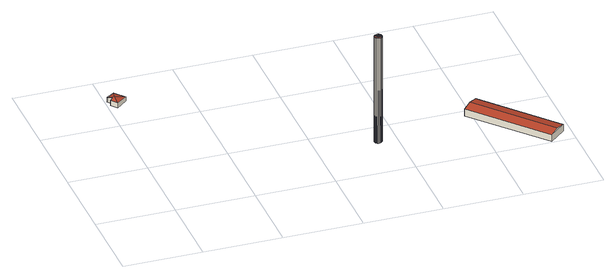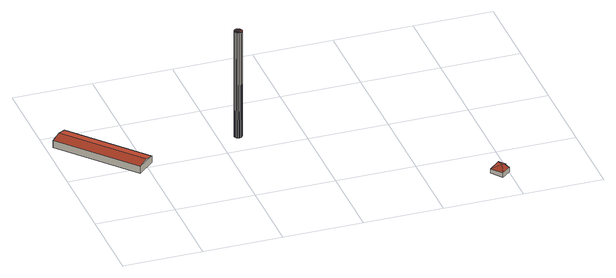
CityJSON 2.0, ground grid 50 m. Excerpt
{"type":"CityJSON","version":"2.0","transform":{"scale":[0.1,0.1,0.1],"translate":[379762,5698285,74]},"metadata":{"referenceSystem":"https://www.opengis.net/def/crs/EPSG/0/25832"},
"CityObjects":{
"building1":{"type":"Building","attributes":{"Gemeindeschluessel":"05954036","Geometrietyp2DReferenz":"3000","function":"31001_1310","roofType":"5000","measuredHeight":4.67},"address":[{"country":"Germany","locality":"Witten","thoroughfareNumber":"1","thoroughfareName":"Schloßstraße"}],"geometry":[{"type":"Solid","lod":"2","boundaries":[[[[0,1,2,3]],[[4,5,1,0]],[[6,7,5,4]],[[8,9,7,6]],[[10,11,9,8]],[[3,2,11,10]],[[0,12,4]],[[4,12,6]],[[13,10,8,6,12]],[[12,0,3,13]],[[10,13,3]],[[1,5,7,9,11,2]]]],"semantics":{"surfaces":[{"type":"WallSurface"},{"type":"RoofSurface"},{"type":"GroundSurface"}],"values":[[0,0,0,0,0,0,1,1,1,1,0,2]]}}]},
"building2":{"type":"Building","attributes":{"Geometrietyp2DReferenz":"1000","Gemeindeschluessel":"05954036","function":"51002_1251","roofType":"9999","measuredHeight":72.46},"geometry":[{"type":"Solid","lod":"2","boundaries":[[[[14,15,16]],[[15,17,16]],[[18,19,14]],[[19,15,14]],[[20,21,18]],[[21,19,18]],[[22,23,20]],[[23,21,20]],[[24,25,22]],[[25,23,22]],[[26,27,24]],[[27,25,24]],[[28,29,26]],[[29,27,26]],[[30,31,28]],[[31,29,28]],[[32,33,30]],[[33,31,30]],[[34,35,32]],[[35,33,32]],[[36,37,34]],[[37,35,34]],[[38,39,36]],[[39,37,36]],[[40,41,38]],[[41,39,38]],[[42,43,40]],[[43,41,40]],[[44,45,42]],[[45,43,42]],[[46,47,44]],[[47,45,44]],[[48,49,46]],[[49,47,46]],[[50,51,48]],[[51,49,48]],[[52,53,50]],[[53,51,50]],[[16,17,52]],[[17,53,52]],[[17,15,53]],[[15,19,53]],[[19,21,53]],[[21,23,53]],[[23,25,53]],[[25,27,53]],[[27,29,53]],[[29,31,53]],[[31,33,53]],[[33,35,53]],[[35,37,53]],[[37,39,53]],[[39,41,53]],[[41,43,53]],[[43,45,53]],[[45,47,53]],[[47,49,53]],[[49,51,53]],[[14,16,18]],[[16,52,18]],[[52,50,18]],[[50,48,18]],[[48,46,18]],[[46,44,18]],[[44,42,18]],[[42,40,18]],[[40,38,18]],[[38,36,18]],[[36,34,18]],[[34,32,18]],[[32,30,18]],[[30,28,18]],[[28,26,18]],[[26,24,18]],[[24,22,18]],[[22,20,18]]]],"semantics":{"surfaces":[{"type":"WallSurface"},{"type":"GroundSurface"},{"type":"RoofSurface"}],"values":[[0,0,0,0,0,0,0,0,0,0,0,0,0,0,0,0,0,0,0,0,0,0,0,0,0,0,0,0,0,0,0,0,0,0,0,0,0,0,0,0,1,1,1,1,1,1,1,1,1,1,1,1,1,1,1,1,1,1,2,2,2,2,2,2,2,2,2,2,2,2,2,2,2,2,2,2]]}}]},
"building3":{"type":"Building","attributes":{"Gemeindeschluessel":"05954036","Geometrietyp2DReferenz":"3000","function":"31001_2100","roofType":"3100","measuredHeight":6.05},"geometry":[{"type":"Solid","lod":"2","boundaries":[[[[54,55,56,57]],[[58,59,55,54]],[[60,61,59,58]],[[57,56,61,60]],[[54,62,58]],[[60,63,57]],[[57,63,62,54]],[[58,62,63,60]],[[55,59,61,56]]]],"semantics":{"surfaces":[{"type":"WallSurface"},{"type":"RoofSurface"},{"type":"GroundSurface"}],"values":[[0,0,0,0,0,0,1,1,2]]}}]}
},
"vertices":[
[62,1302,48],[62,1302,20],[7,1258,20],[7,1258,51],[117,1233,48],[117,1233,20],[46,1175,53],[46,1175,20],[13,1217,53],[13,1217,20],[29,1230,61],[29,1230,20],[45,1232,66],[24,1236,61],
[1403,349,735],[1403,349,10],[1398,355,735],[1398,355,10],[1405,342,735],[1405,342,10],[1405,334,735],[1405,334,10],[1403,326,735],[1403,326,10],[1398,320,735],[1398,320,10],[1392,315,735],[1392,315,10],[1385,313,735],[1385,313,10],[1377,313,735],[1377,313,10],[1369,315,735],[1369,315,10],[1363,320,735],[1363,320,10],[1358,326,735],[1358,326,10],[1356,334,735],[1356,334,10],[1356,342,735],[1356,342,10],[1358,349,735],[1358,349,10],[1363,355,735],[1363,355,10],[1369,360,735],[1369,360,10],[1377,362,735],[1377,362,10],[1385,362,735],[1385,362,10],[1392,360,735],[1392,360,10],
[2453,97,51],[2453,97,5],[2059,542,5],[2059,542,51],[2350,6,51],[2350,6,5],[1957,451,51],[1957,451,5],[2400,50,66],[2007,495,66]
]}
